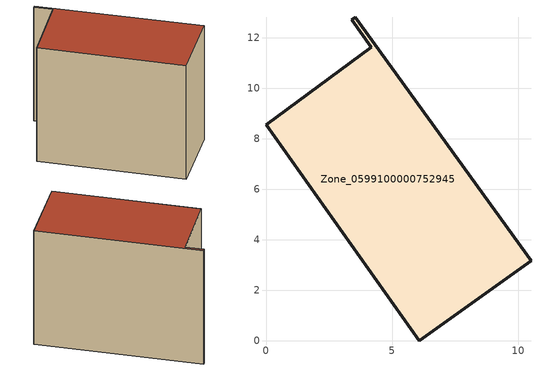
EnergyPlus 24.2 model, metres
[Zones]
Zone_0599100000752945
 floor ground (C_G): 4.18,11.61 3.39,12.7 3.54,12.8 10.5,3.16 6.08,0 0,8.55 z0
 wall outside (C_F): 10.5,3.16 3.54,12.8 3.39,12.7 4.18,11.61 0,8.55 6.08,0 10.5,3.16 z0:9.04
 roof outside (C_R): 6.08,0 10.5,3.16 3.54,12.8 3.39,12.7 4.18,11.61 0,8.55 z9.04
[BUILDING]
Pand.0599100000752945: North Axis=0; Terrain=City; Loads Convergence Tolerance Value=0.04; Temperature Convergence Tolerance Value=0.4; Solar Distribution=FullExterior; Maximum Number of Warmup Days=25; Minimum Number of Warmup Days=1
[Site:Location]
Rotterdam.The.Hague.AP_ZH_NLD Design_Conditions: Latitude=51.96; Longitude=4.45; Time Zone=1; Elevation=-4.5
[SITE:GROUNDTEMPERATURE:BUILDINGSURFACE]
18, 18, 18, 18, 18, 18, 18, 18, 18, 18, 18, 18
[MATERIAL] Thermal Absorptance=0.9; Solar Absorptance=0.7; Visible Absorptance=0.7
Name | Roughness | Thickness | Conductivity | Density | Specific Heat
G.TI.2006-2014 | MediumSmooth | 0.15 | 0.06 | 540 | 1210
F.TI.2006-2014 | Rough | 0.3 | 0.12 | 1920 | 840
R.TI.2006-2014 | MediumRough | 0.2 | 0.08 | 1500 | 1000
[CONSTRUCTION]
C_G: G.TI.2006-2014
C_F: F.TI.2006-2014
C_R: R.TI.2006-2014
[ZONE]
Zone_0599100000752945: Type=1; Multiplier=1; Ceiling Height=Autocalculate; Volume=Autocalculate; Floor Area=autocalculate; Part of Total Floor Area=Yes
[ZONEINFILTRATION:DESIGNFLOWRATE]
Infil_Zone_0599100000752945: Zone or ZoneList or Space or SpaceList=Zone_0599100000752945; Schedule=AlwaysOn; Design Flow Rate Calculation Method=Flow/Area; Flow Rate per Floor Area=0.0015; Constant Term Coefficient=1; Temperature Term Coefficient=0; Velocity Term Coefficient=0; Velocity Squared Term Coefficient=0
[HVACTEMPLATE:ZONE:IDEALLOADSAIRSYSTEM]
Zone_0599100000752945: Maximum Heating Supply Air Temperature=50; Minimum Cooling Supply Air Temperature=13; Maximum Heating Supply Air Humidity Ratio=0.0156; Minimum Cooling Supply Air Humidity Ratio=0.0077; Heating Limit=NoLimit; Cooling Limit=NoLimit; Dehumidification Control Type=ConstantSensibleHeatRatio; Cooling Sensible Heat Ratio=0.7; Dehumidification Setpoint=60; Humidification Control Type=None; Humidification Setpoint=30; Outdoor Air Method=None; Outdoor Air Flow Rate per Person=0.00944; Outdoor Air Flow Rate per Zone Floor Area=0; Outdoor Air Flow Rate per Zone=0; Demand Controlled Ventilation Type=None; Outdoor Air Economizer Type=NoEconomizer; Heat Recovery Type=None; Sensible Heat Recovery Effectiveness=0.7; Latent Heat Recovery Effectiveness=0.65
[ZONECONTROL:THERMOSTAT]
ThermostatControl_Zone_0599100000752945: Zone or ZoneList=Zone_0599100000752945; Control Type Schedule=DualSetpointControlType; Control 1=Thermostat_Zone_0599100000752945; Temperature Difference Between Cutout And Setpoint=0
[THERMOSTATSETPOINT:DUALSETPOINT]
Thermostat_Zone_0599100000752945: Heating Setpoint Temperature Schedule=HeatingSetpoint_Zone_0599100000752945; Cooling Setpoint Temperature Schedule=CoolingSetpoint_Zone_0599100000752945
[SCHEDULE:COMPACT]
HeatingSetpoint_Zone_0599100000752945: Through: 12/31, For: AllDays, Until: 24:00, 21
CoolingSetpoint_Zone_0599100000752945: Through: 12/31, For: AllDays, Until: 24:00, 24
DualSetpointControlType: Through: 12/31, For: AllDays, Until: 24:00, 4
AlwaysOn: Through: 12/31, For: AllDays, Until: 24:00, 1
